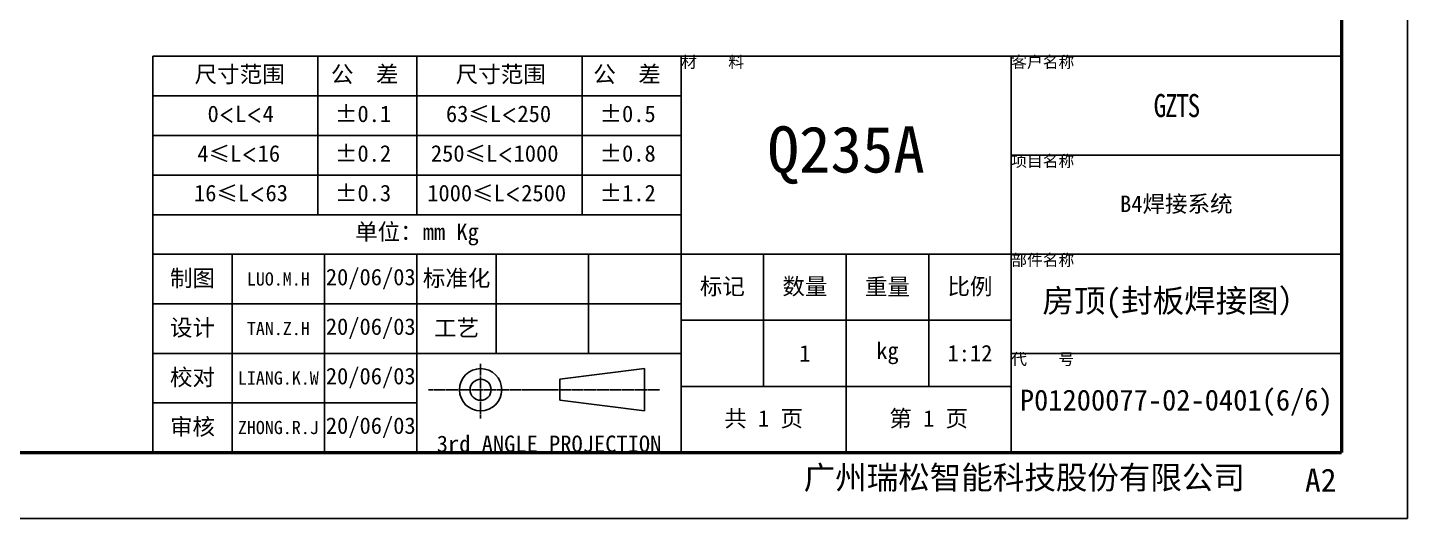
# Model space of a CAD drawing. Header units: millimetres. Extents: x -73083 to 81340, y -6859 to 6812.
# Drawn here: x -12827 to -10320, y -6850 to -5958 of the extents above; entities that cross this region are included whole.
import ezdxf

# ---------------------------------------------------------------- set-up
doc = ezdxf.new("R2010")
doc.units = ezdxf.units.MM
doc.linetypes.add('CENTER-HOKUTO', pattern=[23, 20, -1, 1, -1])
doc.layers.add('A3', color=7, linetype='Continuous', plot=False)
doc.layers.add('AM_VIS', color=7, linetype='Continuous', lineweight=50)
doc.layers.add('SOLID LINE', color=7, linetype='Continuous', lineweight=30)
doc.layers.add('title_frame', color=7, linetype='Continuous')
doc.styles.get("Standard").update_dxf_attribs({"font": 'romans.shx', "bigfont": 'bigfont.shx'})

msp = doc.modelspace()

# ---------------------------------------------------------------- linework, layer by layer
at = {"layer": 'A3', "linetype": 'Continuous'}
msp.add_lwpolyline([(-17447.7303, -1810.23226), (-10319.7303, -1810.23226), (-10319.7303, -6850.23226), (-17447.7303, -6850.23226)], close=True, dxfattribs=at)
at = {"layer": 'AM_VIS', "linetype": 'Continuous'}
for p in [(-10439.7303, -1930.23226), (-17147.7303, -6730.23226)]:
    msp.add_line(p, (-10439.7303, -6730.23226), dxfattribs=at)
at = {"layer": 'title_frame', "linetype": 'Continuous'}
for p, q in [((-12599.7303, -6010.23226), (-10439.7303, -6010.23226)), ((-12599.7303, -6730.23226), (-12599.7303, -6010.23226)), ((-12299.7303, -6010.23226), (-12299.7303, -6298.23226)), ((-12119.7303, -6010.23226), (-12119.7303, -6298.23226)), ((-11819.7303, -6298.23226), (-11819.7303, -6010.23226)), ((-11639.7303, -6730.23226), (-11639.7303, -6010.23226)), ((-11039.7303, -6730.23226), (-11039.7303, -6010.23226)), ((-10439.7303, -6730.23226), (-10439.7303, -6010.23226)), ((-12599.7303, -6082.23226), (-11639.7303, -6082.23226)), ((-12599.7303, -6154.23226), (-11639.7303, -6154.23226)), ((-11039.7303, -6190.23226), (-10439.7303, -6190.23226)), ((-12599.7303, -6226.23226), (-11639.7303, -6226.23226)), ((-12599.7303, -6298.23226), (-11639.7303, -6298.23226)), ((-12599.7303, -6370.23226), (-10439.7303, -6370.23226)), ((-12455.7303, -6730.23226), (-12455.7303, -6370.23226)), ((-12287.7303, -6730.23226), (-12287.7303, -6370.23226)), ((-12119.7303, -6730.23226), (-12119.7303, -6370.23226)), ((-11975.7303, -6550.23226), (-11975.7303, -6370.23226)), ((-11807.7303, -6550.23226), (-11807.7303, -6370.23226)), ((-11489.7303, -6610.23226), (-11489.7303, -6370.23226)), ((-11339.7303, -6730.23226), (-11339.7303, -6370.23226)), ((-11189.7303, -6610.23226), (-11189.7303, -6370.23226)), ((-12599.7303, -6460.23226), (-11639.7303, -6460.23226)), ((-11639.7303, -6490.23226), (-11039.7303, -6490.23226)), ((-12599.7303, -6550.23226), (-11639.7303, -6550.23226)), ((-11039.7303, -6550.23226), (-10439.7303, -6550.23226)), ((-11639.7303, -6610.23226), (-11039.7303, -6610.23226)), ((-12599.7303, -6640.23226), (-12119.7303, -6640.23226)), ((-12599.7303, -6730.23226), (-10439.7303, -6730.23226)), ((-12599.7303, -6730.23226), (-10439.7303, -6730.23226))]:
    msp.add_line(p, q, dxfattribs=at)
at = {"layer": 'title_frame', "color": 2, "linetype": 'CENTER-HOKUTO'}
for p, q in [((-12004.11648, -6569.21123), (-12004.11648, -6668.43683)), ((-11678.84928, -6616.44323), (-12098.94528, -6616.44323))]:
    msp.add_line(p, q, dxfattribs=at)
at = {"layer": 'title_frame', "color": 3, "linetype": 'Continuous'}
for p, q in [((-11860.11648, -6597.24323), (-11706.51648, -6578.04323)), ((-11706.51648, -6578.04323), (-11706.51648, -6654.84323)), ((-11860.11648, -6635.64323), (-11860.11648, -6597.24323)), ((-11706.51648, -6654.84323), (-11860.11648, -6635.64323))]:
    msp.add_line(p, q, dxfattribs=at)
for radius in [38.4, 19.2]:
    msp.add_arc((-12004.11648, -6616.44323), radius, 0, 359.98938268, dxfattribs=at)

# ---------------------------------------------------------------- texts
at = {"layer": 'SOLID LINE', "ltscale": 0.5}
for s, insert, char_height, width, attachment_point in [('{\\fSimHei|b0|i0|c134|p2;\\C3;材    料}', (-11639.7303, -6010.23226), 21, 600, 1), ('\\pt126;{\\fSimHei|b0|i0|c134|p2;\\C3;客户名称}', (-11039.7303, -6010.23226), 21, 600, 1), ('\\pt180;{\\fSimHei|b0|i0|c134|p2;\\C3;尺寸范围}', (-12523.89075, -6027.88501), 30, 543.6182261, 1), ('\\pt180;{\\fSimHei|b0|i0|c134|p2;\\C3;公  差}', (-12276.04586, -6027.88501), 30, 543.6182261, 1), ('\\pt180;{\\fSimHei|b0|i0|c134|p2;\\C3;尺寸范围}', (-12049.32132, -6027.88501), 30, 543.6182261, 1), ('\\pt180;{\\fSimHei|b0|i0|c134|p2;\\C3;公  差}', (-11799.25757, -6027.88501), 30, 543.6182261, 1), ('{\\fSimHei|b0|i0|c134|p2;\\W0.8;\\T0.9;\\C3;GZTS}', (-10739.7303, -6100.23226), 42, 600, 5), ('\\pt180;{\\fSimHei|b0|i0|c134|p2;\\C3;0\\Fromans,bigfont|c134;\\H0.9583x;<\\fSimHei|b0|i0|c134|p2;\\H1.044x;L\\Fromans,bigfont|c134;\\H0.9583x;<\\fSimHei|b0|i0|c134|p2;\\H1.044x;4}', (-12500.36392, -6099.88501), 30, 543.6182261, 1), ('\\pt180;{\\fSimHei|b0|i0|c134|p2;\\C3;%%P0.1}', (-12268.74221, -6099.88501), 30, 543.6182261, 1), ('\\pt180;{\\fSimHei|b0|i0|c134|p2;\\C3;63\\H0.9583x;≤\\H1.044x;L\\Fromans,bigfont|c134;\\H0.9579x;<\\fSimHei|b0|i0|c134|p2;\\H1.044x;250}', (-12067.12613, -6099.88501), 30, 543.6182261, 1), ('\\pt180;{\\fSimHei|b0|i0|c134|p2;\\C3;%%P0.5}', (-11787.8983, -6099.88501), 30, 543.6182261, 1), ('\\pt504;{\\fSimHei|b0|i0|c134|p2;\\C3;Q235A}', (-11339.7303, -6190.23226), 84, 600, 5), ('\\pt180;{\\fSimHei|b0|i0|c134|p2;\\C3;4\\H0.9583x;≤\\H1.043x;L\\Fromans,bigfont|c134;\\H0.9588x;<\\fSimHei|b0|i0|c134|p2;\\H1.043x;16}', (-12518.77212, -6171.88501), 30, 543.6182261, 1), ('\\pt180;{\\fSimHei|b0|i0|c134|p2;\\C3;%%P0.2}', (-12268.74221, -6171.88501), 30, 543.6182261, 1), ('\\pt180;{\\fSimHei|b0|i0|c134|p2;\\C3;250\\H0.9583x;≤\\H1.044x;L\\Fromans,bigfont|c134;\\H0.9579x;<\\fSimHei|b0|i0|c134|p2;\\H1.044x;1000}', (-12094.51781, -6171.88501), 30, 543.6182261, 1), ('\\pt180;{\\fSimHei|b0|i0|c134|p2;\\C3;%%P0.8}', (-11787.8983, -6171.88501), 30, 543.6182261, 1), ('\\pt126;{\\fSimHei|b0|i0|c134|p2;\\C3;项目名称}', (-11039.7303, -6190.23226), 21, 600, 1), ('\\pt180;{\\fSimHei|b0|i0|c134|p2;\\C3;16\\H0.9583x;≤\\H1.044x;L\\Fromans,bigfont|c134;\\H0.9579x;<\\fSimHei|b0|i0|c134|p2;\\H1.044x;63}', (-12524.9527, -6243.88501), 30, 543.6182261, 1), ('\\pt180;{\\fSimHei|b0|i0|c134|p2;\\C3;%%P0.3}', (-12268.74221, -6243.88501), 30, 543.6182261, 1), ('\\pt180;{\\fSimHei|b0|i0|c134|p2;\\C3;%%P1.2}', (-11787.8983, -6243.88501), 30, 543.6182261, 1), ('{\\fSimHei|b0|i0|c134|p2;\\C3;B4焊接系统}', (-10739.7303, -6280.23226), 30, 600, 5), ('\\pt180;{\\fSimHei|b0|i0|c134|p2;\\C3;单位：mm Kg}', (-12119.7303, -6334.23226), 30, 960, 5), ('\\pt126;{\\fSimHei|b0|i0|c134|p2;\\C3;部件名称}', (-11039.7303, -6370.23226), 21, 600, 1), ('\\pt180;{\\fSimHei|b0|i0|c134|p2;\\C3;制图}', (-12527.7303, -6415.23226), 30, 144, 5), ('\\pt180;{\\fSimHei|b0|i0|c134|p2;\\C3;20/06/03}', (-12203.7303, -6415.23226), 30, 168, 5), ('\\pt180;{\\fSimHei|b0|i0|c134|p2;\\C3;标准化}', (-12047.7303, -6415.23226), 30, 144, 5), ('\\pt864;{\\fSimHei|b0|i0|c134|p2;\\H0.8x;\\C3;LUO.M.H}', (-12371.7303, -6415.23226), 30, 168, 5), ('\\pt180;{\\fSimHei|b0|i0|c134|p2;\\C3;标记}', (-11564.7303, -6430.23226), 30, 150, 5), ('\\pt180;{\\fSimHei|b0|i0|c134|p2;\\C3;数量}', (-11414.7303, -6430.23226), 30, 150, 5), ('\\pt180;{\\fSimHei|b0|i0|c134|p2;\\C3;重量}', (-11264.7303, -6430.23226), 30, 150, 5), ('\\pt180;{\\fSimHei|b0|i0|c134|p2;\\C3;比例}', (-11114.7303, -6430.23226), 30, 150, 5), ('{\\fSimHei|b0|i0|c134|p2;\\C3;房顶(封板焊接图）}', (-10739.7303, -6460.23226), 42, 600, 5), ('\\pt180;{\\fSimHei|b0|i0|c134|p2;\\C3;设计}', (-12527.7303, -6505.23226), 30, 144, 5), ('\\pt864;{\\fSimHei|b0|i0|c134|p2;\\H0.8x;\\C3;TAN.Z.H}', (-12371.7303, -6505.23226), 30, 168, 5), ('\\pt180;{\\fSimHei|b0|i0|c134|p2;\\C3;20/06/03}', (-12203.7303, -6505.23226), 30, 168, 5), ('\\pt180;{\\fSimHei|b0|i0|c134|p2;\\C3;工艺}', (-12047.7303, -6505.23226), 30, 144, 5), ('\\pt180;{\\fSimHei|b0|i0|c134|p2;\\C3;1}', (-11414.7303, -6550.23226), 30, 150, 5), ('\\pt180;{\\fSimHei|b0|i0|c134|p2;\\C3;kg}', (-11264.7303, -6550.23226), 30, 150, 5), ('\\pt180;{\\fSimHei|b0|i0|c134|p2;\\C3;1:12}', (-11114.7303, -6550.23226), 30, 150, 5), ('\\pt126;{\\fSimHei|b0|i0|c134|p2;\\C3;代    号}', (-11039.7303, -6550.23226), 21, 600, 1), ('\\pt180;{\\fSimHei|b0|i0|c134|p2;\\C3;校对}', (-12527.7303, -6595.23226), 30, 144, 5), ('\\pt864;{\\fSimHei|b0|i0|c134|p2;\\H0.8x;\\C3;LIANG.K.W}', (-12371.7303, -6595.23226), 30, 168, 5), ('\\pt180;{\\fSimHei|b0|i0|c134|p2;\\C3;20/06/03}', (-12203.7303, -6595.23226), 30, 168, 5), ('{\\fSimHei|b0|i0|c134|p2;\\C3;P01200077-02-0401(6/6)}', (-10739.7303, -6640.23226), 38, 600, 5), ('\\pt180;{\\fSimHei|b0|i0|c134|p2;\\C3;审核}', (-12527.7303, -6685.23226), 30, 144, 5), ('\\pt180;{\\fSimHei|b0|i0|c134|p2;\\C3;20/06/03}', (-12203.7303, -6685.23226), 30, 168, 5), ('\\pt180;{\\fSimHei|b0|i0|c134|p2;\\C3;共 1 页}', (-11489.7303, -6670.23226), 30, 300, 5), ('\\pt180;{\\fSimHei|b0|i0|c134|p2;\\C3;第 1 页}', (-11189.7303, -6670.23226), 30, 300, 5), ('\\pt864;{\\fSimHei|b0|i0|c134|p2;\\H0.8x;\\C3;ZHONG.R.J}', (-12371.7303, -6685.23226), 30, 168, 5), ('{\\fSimHei|b0|i0|c134|p2;\\C3;3rd ANGLE PROJECTION}', (-11879.7303, -6730.23226), 30, 480, 8), ('\\pt180;{\\fSimHei|b0|i0|c134|p2;\\C3;广州瑞松智能科技股份有限公司}', (-11416.98197, -6754.90174), 42, 942.7416977, 1), ('\\pt252;{\\fSimHei|b0|i0|c134|p2;\\C3;A2}', (-10505.86386, -6759.72749), 42, 942.7416977, 1)]:
    msp.add_mtext(s, dxfattribs=dict(at, insert=insert, char_height=char_height, width=width, attachment_point=attachment_point))
at = {"layer": 'SOLID LINE', "ltscale": 0.5, "insert": (-12101.10218, -6243.88501), "char_height": 30, "width": 543.6182261, "attachment_point": 1, "line_spacing_factor": 0.72}
msp.add_mtext('\\pt180;{\\fSimHei|b0|i0|c134|p2;\\C3;1000\\H0.9583x;≤\\H1.044x;L\\Fromans,bigfont|c134;\\H0.9579x;<\\fSimHei|b0|i0|c134|p2;\\H1.044x;2500}', dxfattribs=at)

doc.saveas('drawing.dxf')
